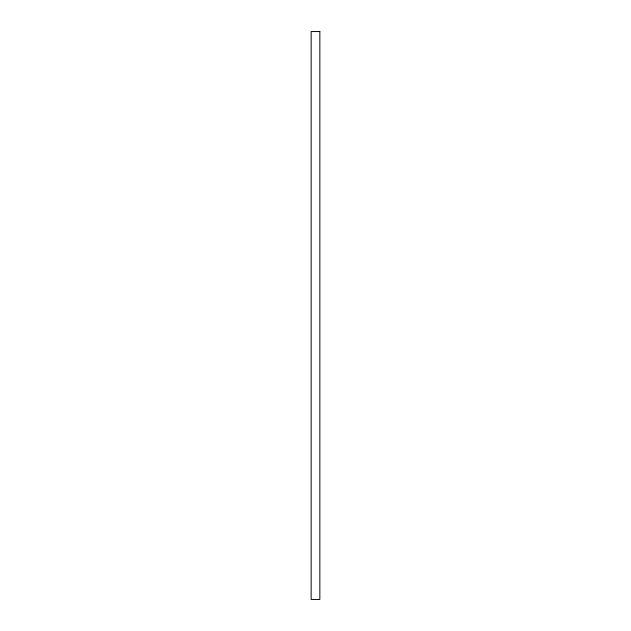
<?xml version="1.0" encoding="UTF-8"?>
<svg xmlns="http://www.w3.org/2000/svg" width="631" height="631" viewBox="0 0 631 631"><rect width="100%" height="100%" fill="white"/><g stroke="black" fill="none" stroke-linecap="round" stroke-linejoin="round"><path stroke-width="0.95" d="M319.854 31.55L311.146 31.55L311.146 599.45L319.854 599.45L319.854 31.55"/></g></svg>
